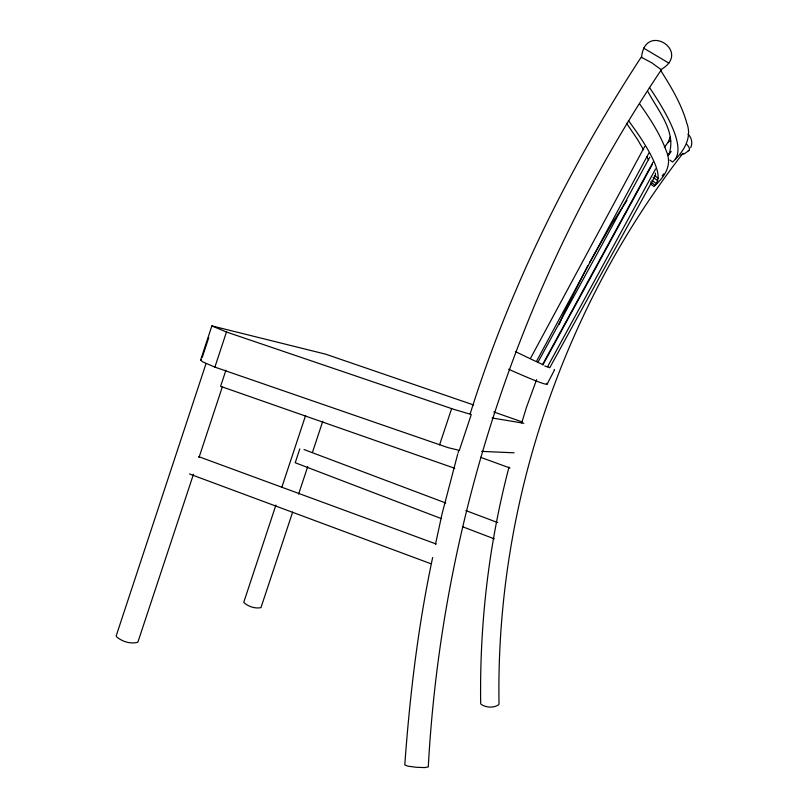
<?xml version="1.0" encoding="UTF-8"?>
<svg xmlns="http://www.w3.org/2000/svg" width="808" height="808" viewBox="0 0 808 808"><rect width="100%" height="100%" fill="white"/><g stroke="black" fill="none" stroke-linecap="round" stroke-linejoin="round"><path stroke-width="1.21" d="M432.644 557.53C418.12 625.836 409.797 695.335 404.788 764.944L408.02 766.186L416.322 767.287L424.745 767.59L428.28 766.923C441.774 519.079 522.938 275.851 661.328 69.781L651.733 62.792L641.178 57.176C568.933 167.872 509.828 287.557 470.175 413.797M435.512 544.188L442.057 513.878L457.631 454.389M509.02 467.044C488.789 544.057 479.528 623.806 480.679 703.384L481.033 704.263C485.911 707.737 493.85 708.202 498.788 704.667L499.021 703.798C495.587 506.434 562.136 309.141 683.002 153.237M668.176 142.461L670.175 136.996M521.695 423.028L526.372 407.616L536.603 379.639M690.729 147.652C692.779 143.117 691.769 137.471 687.982 134.178M457.995 453.197L458.732 450.803M211.878 325.907L226.472 332.007L453.743 409.313L471.276 414.534L459.328 450.379L447.935 447.602L214.888 367.115L202.707 361.873L200.596 360.115L211.878 325.907L325.574 354.156L473.65 404.97M202.212 357.479L208.777 337.562M206.06 363.509L116.221 635.775L116.514 636.755C122.028 641.572 130.744 644.33 137.865 642.219L193.476 474.245M214.888 367.115L226.472 332.007M225.897 370.296L220.604 386.345L454.773 468.307M199 457.53L222.271 387.082M275.912 505.091L243.733 602.394C247.965 606.485 255.187 608.899 260.964 607.626L292.658 512.06M281.851 487.174L305.596 415.514M299.808 448.894L295.223 462.742L441.32 518.605M298.596 494.132L307.707 466.66M312.464 452.329L322.766 421.261M439.562 444.875L451.642 408.596M559.065 324.503L563.974 313.1L587.891 265.529M650.47 183.881L654.005 186.537L656.359 184.143L658.187 178.366L658.005 174.477A582.144 70.104 39.9 0 0 628.382 120.554M508.586 369.226A506.858 10.565 26.8 0 0 547.178 384.032L554.551 369.872L554.157 369.458M530.412 358.51L644.734 146.42M536.653 361.055L648.965 152.934M538.037 362.095L649.804 157.146M542.804 364.135L653.137 161.984M542.855 364.974L652.389 164.297M655.611 168.892L547.45 366.923L544.703 365.984M549.995 367.307L655.551 175.225L655.349 173.084M589.729 262.317L611.808 223.755L626.907 200.546M664.317 147.48L668.741 141.461L670.781 141.047M667.832 155.449L669.327 153.51M671.226 151.429L668.943 154.409C676.831 132.047 657.853 110.353 647.976 91.708M662.207 175.841L663.701 173.902M669.883 160.045L672.529 162.024C683.315 152.126 692.597 138.097 686.78 123.079C681.487 104.081 671.165 87.012 660.712 70.478M656.359 184.143C666.418 174.488 672.084 163.751 666.075 150.409C659.894 133.502 649.804 118.392 639.552 103.727M689.224 150.227L684.447 153.793L680.871 154.894M200.596 360.115L201.434 359.823M660.469 69.852C692.981 51.793 644.562 20.877 641.532 57.691M481.719 451.379L514.07 452.813M492.092 417.978L523.917 423.261M493.809 411.959L522.261 421.958M480.538 457.288L510.02 468.034M198.718 456.651L436.179 544.006M189.516 473.973L430.735 563.671M304.02 449.541L445.753 503M465.832 510.565L497.728 522.594M462.519 526.715L494.334 538.875M515.363 351.581L530.896 359.055A499.061 4.141 27.1 0 0 543.067 364.711M547.673 366.771L549.622 367.771M668.448 62.862L668.923 63.135L643.623 48.127L644.168 48.44M654.419 175.488L658.177 178.204M653.036 177.235L657.773 180.729M651.894 180.336L656.55 183.769M650.692 182.002L655.177 185.345M626.574 123.331L637.381 139.218L643.511 149.773M646.955 156.712L648.329 159.742M546.925 383.356L547.188 384.032M649.39 87.405A580.71 83.739 40.4 0 1 675.276 159.115M686.638 144.117A11.645 3.777 37.2 0 1 688.285 150.743"/></g></svg>
